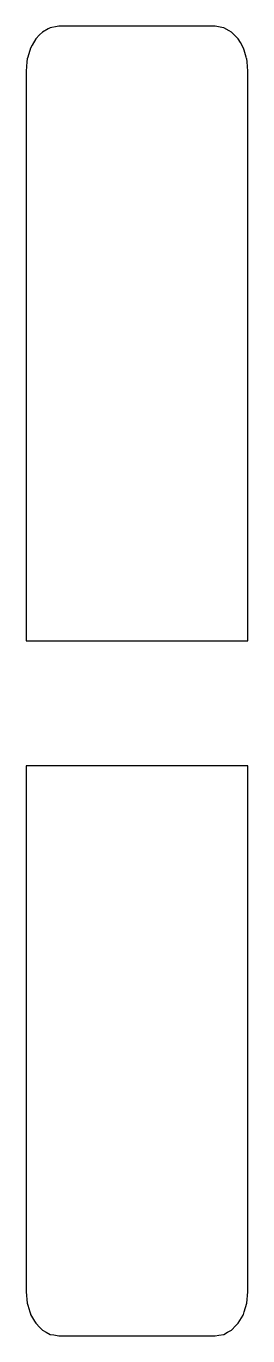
# Model space of a CAD drawing. Header units: metres. Extents: x 2.4 to 16, y -12.8 to 67.5.
import ezdxf

# ---------------------------------------------------------------- set-up
doc = ezdxf.new("R2010")
doc.units = ezdxf.units.M

msp = doc.modelspace()

# ---------------------------------------------------------------- linework, layer by layer
for p, q in [((4.292, 67.484), (3.882, 67.412)), ((4.4, 67.503), (4.292, 67.484)), ((12.081, 67.503), (4.4, 67.503)), ((14, 67.503), (12.081, 67.503)), ((14.401, 67.433), (14, 67.503)), ((14.518, 67.412), (14.401, 67.433)), ((2.986, 66.719), (2.771, 66.345)), ((3.228, 66.968), (2.986, 66.719)), ((3.4, 67.145), (3.228, 66.968)), ((3.755, 67.341), (3.4, 67.145)), ((3.882, 67.412), (3.755, 67.341)), ((14.853, 67.226), (14.518, 67.412)), ((15, 67.145), (14.853, 67.226)), ((15.236, 66.902), (15, 67.145)), ((15.414, 66.719), (15.236, 66.902)), ((15.542, 66.496), (15.414, 66.719)), ((2.668, 66.164), (2.494, 65.603)), ((2.771, 66.345), (2.668, 66.164)), ((15.732, 66.164), (15.542, 66.496)), ((15.772, 66.034), (15.732, 66.164)), ((15.906, 65.603), (15.772, 66.034)), ((2.45, 65.315), (2.4, 64.748)), ((2.468, 65.508), (2.45, 65.315)), ((2.494, 65.603), (2.468, 65.508)), ((15.925, 65.532), (15.906, 65.603)), ((15.932, 65.508), (15.925, 65.532)), ((15.95, 65.315), (15.932, 65.508)), ((16, 64.748), (15.95, 65.315)), ((2.4, 64.748), (2.4, 64.548)), ((2.4, 64.548), (2.4, 62.969)), ((16, 64.485), (16, 64.748)), ((16, 64.46), (16, 64.485)), ((16, 62.43), (16, 64.46)), ((2.4, 62.969), (2.4, 62.888)), ((2.4, 62.888), (2.4, 61.509)), ((16, 60.928), (16, 62.43)), ((2.4, 61.509), (2.4, 61.374)), ((2.4, 61.374), (2.4, 60.132)), ((16, 59.714), (16, 60.928)), ((2.4, 60.132), (2.4, 58.995)), ((16, 58.66), (16, 59.714)), ((2.4, 58.995), (2.4, 58.809)), ((2.4, 58.809), (2.4, 57.714)), ((16, 57.688), (16, 58.66)), ((2.4, 57.714), (2.4, 57.518)), ((2.4, 57.518), (2.4, 56.432)), ((16, 56.74), (16, 57.688)), ((2.4, 56.432), (2.4, 56.241)), ((2.4, 56.241), (2.4, 56.083)), ((16, 56.352), (16, 56.74)), ((16, 55.994), (16, 56.352)), ((2.4, 56.083), (2.4, 55.969)), ((2.4, 55.969), (2.4, 54.469)), ((16, 50.03), (16, 55.994)), ((2.4, 54.469), (2.4, 52.948)), ((2.4, 52.948), (2.4, 50.03)), ((2.4, 50.03), (2.4, 45.598)), ((16, 45.598), (16, 50.03)), ((16, 50.03), (16, 50.03)), ((2.4, 45.598), (2.4, 32.343)), ((16, 32.343), (16, 45.598)), ((2.4, 32.343), (2.4, 29.83)), ((16, 29.83), (16, 32.343)), ((2.4, 29.83), (14.428, 29.83)), ((14.428, 29.83), (16, 29.83)), ((3.972, 22.17), (2.4, 22.17)), ((2.4, 22.17), (2.4, 19.872)), ((16, 22.17), (3.972, 22.17)), ((16, 19.872), (16, 22.17)), ((2.4, 19.872), (2.4, 10.368)), ((16, 10.368), (16, 19.872)), ((2.4, 10.368), (2.4, 5.02)), ((16, 5.02), (16, 10.368)), ((2.4, 5.02), (2.4, 2.631)), ((16, -0.674), (16, 5.02)), ((2.4, 2.631), (2.4, 0.704)), ((2.4, 0.704), (2.4, -0.953)), ((16, -1.064), (16, -0.674)), ((2.4, -0.953), (2.4, -1.098)), ((2.4, -1.098), (2.4, -1.28)), ((2.4, -1.28), (2.4, -1.48)), ((2.4, -1.48), (2.4, -2.587)), ((16, -1.498), (16, -1.064)), ((16, -2.42), (16, -1.498)), ((2.4, -2.587), (2.4, -2.783)), ((2.4, -2.783), (2.4, -3.916)), ((16, -3.391), (16, -2.42)), ((2.4, -3.916), (2.4, -5.124)), ((16, -4.481), (16, -3.391)), ((16, -5.791), (16, -4.481)), ((2.4, -5.124), (2.4, -5.289)), ((2.4, -5.289), (2.4, -6.608)), ((16, -7.503), (16, -5.791)), ((2.4, -6.608), (2.4, -6.733)), ((2.4, -6.733), (2.4, -8.217)), ((16, -7.703), (16, -7.503)), ((16, -7.503), (16, -7.503)), ((16, -9.992), (16, -7.703)), ((2.4, -8.217), (2.4, -10.002)), ((2.4, -10.002), (2.4, -10.003)), ((2.4, -10.003), (2.4, -10.023)), ((2.4, -10.023), (2.403, -10.059)), ((2.403, -10.059), (2.468, -10.753)), ((15.932, -10.753), (15.997, -10.059)), ((15.997, -10.059), (16, -10.023)), ((16, -10.023), (16, -9.992)), ((2.468, -10.753), (2.503, -10.876)), ((2.503, -10.876), (2.618, -11.282)), ((15.782, -11.282), (15.932, -10.753)), ((2.618, -11.282), (2.657, -11.406)), ((2.657, -11.406), (2.668, -11.441)), ((2.668, -11.441), (2.908, -11.852)), ((2.908, -11.852), (2.986, -11.985)), ((2.986, -11.985), (3.235, -12.236)), ((15.271, -12.129), (15.414, -11.985)), ((15.414, -11.985), (15.705, -11.488)), ((15.705, -11.488), (15.732, -11.441)), ((15.732, -11.441), (15.782, -11.282)), ((3.235, -12.236), (3.4, -12.402)), ((3.4, -12.402), (3.636, -12.531)), ((3.636, -12.531), (3.882, -12.664)), ((3.882, -12.664), (4.104, -12.703)), ((4.104, -12.703), (4.4, -12.754)), ((4.4, -12.754), (8.333, -12.754)), ((8.333, -12.754), (14, -12.754)), ((14, -12.754), (14.22, -12.716)), ((14.22, -12.716), (14.518, -12.664)), ((14.518, -12.664), (14.757, -12.535)), ((14.757, -12.535), (15, -12.402)), ((15, -12.402), (15.271, -12.129))]:
    msp.add_line(p, q)

doc.saveas('drawing.dxf')
